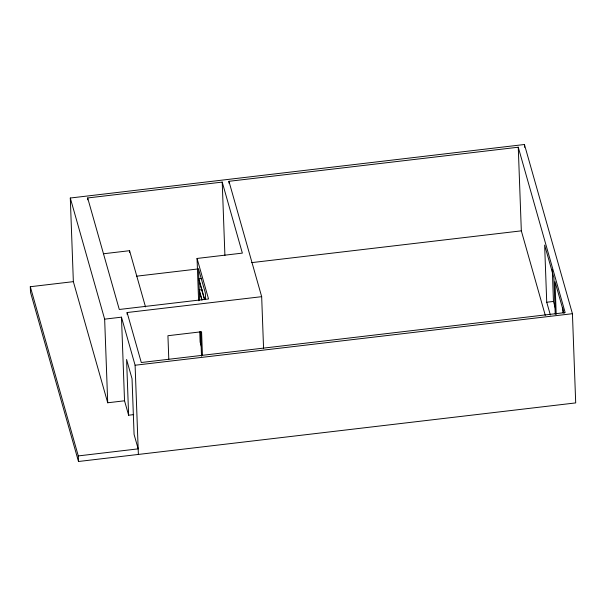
<?xml version="1.0" encoding="UTF-8"?>
<svg xmlns="http://www.w3.org/2000/svg" width="606" height="606" viewBox="0 0 606 606"><rect width="100%" height="100%" fill="white"/><g stroke="black" fill="none" stroke-linecap="round" stroke-linejoin="round"><path stroke-width="0.91" d="M73.356 281.646L70.296 198.018L524.44 144.508L572.428 313.703L575.7 402.907L78.492 461.492L30.505 292.297L30.3 286.721L73.356 281.646L107.716 402.778L124.533 400.793L128.624 415.216L133.668 414.618M87.726 199.844L87.658 197.957L222.22 182.103L242.362 253.111L197.056 258.451L198.601 300.735M229.015 183.194L228.947 181.308L518.259 147.22L565.156 312.575L141.289 362.517L127.109 312.529L261.671 296.675L263.565 348.352M103.649 253.747L129.57 250.695L145.508 306.909M136.441 276.2L198.17 268.928M251.74 262.618L521.327 230.848L545.286 315.347M205.57 299.364L205.336 292.978L198.48 268.814L198.844 278.851L201.646 278.518M204.472 299.652L198.889 279.964L199.253 290.001L202.056 289.668M70.296 198.018L104.649 319.15L121.473 317.165L135.1 365.236L138.373 454.439M555.247 314.309L553.907 277.775L544.635 245.089L546.733 302.235L553.46 301.44L555.52 308.704M135.1 365.236L572.428 313.703M30.3 286.721L78.288 455.917L138.168 448.864L134.077 434.441L132.032 378.689L126.578 359.464L128.624 415.216M564.012 313.393L554.998 281.616L556.202 314.408M546.733 302.235L550.339 314.946M228.947 181.308L261.671 296.675M197.056 258.451L208.54 298.963L119.291 309.477L87.658 197.957M198.844 278.851L204.684 299.432M199.253 290.001L202.048 299.841M201.836 300.068L199.298 291.115L199.632 300.235M201.397 346.579L200.124 342.079L199.745 331.747M562.724 307.992L562.898 312.681M552.293 269.587L553.46 301.44M524.44 144.508L524.546 147.326M518.259 147.22L521.327 230.848M222.22 182.103L224.909 255.399M202.442 355.374L201.571 331.747L167.93 335.716L168.801 359.335M200.624 331.687L201.525 356.252M129.57 250.695L129.631 252.467M127.109 312.529L127.177 314.408M121.473 317.165L124.533 400.793M104.649 319.15L107.716 402.778M78.288 455.917L78.492 461.492"/></g></svg>
